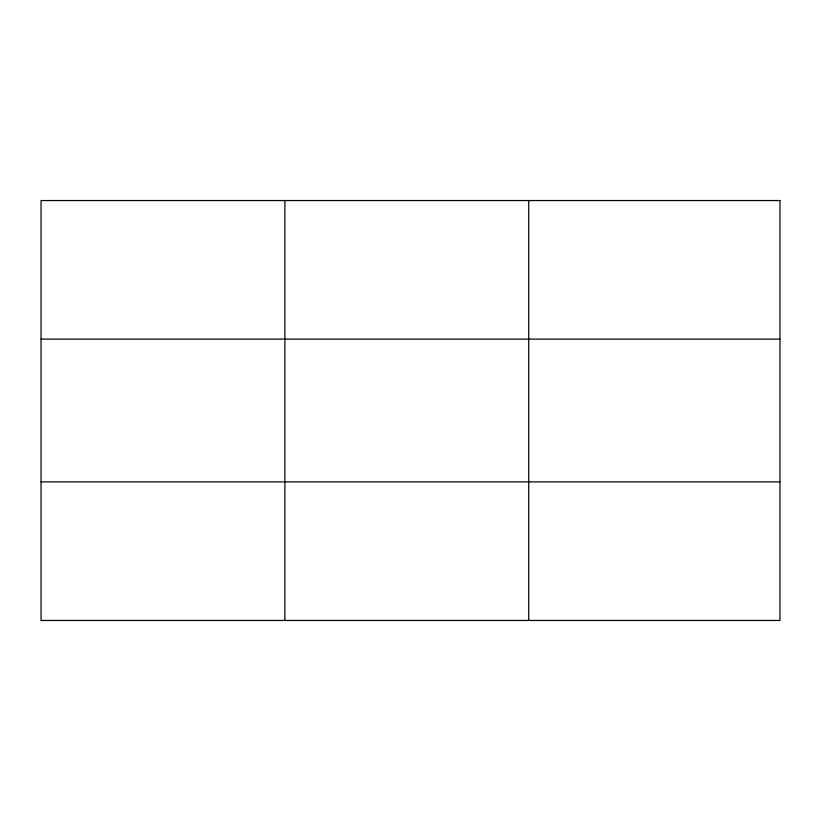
<?xml version="1.0" encoding="UTF-8"?>
<svg xmlns="http://www.w3.org/2000/svg" width="821" height="821" viewBox="0 0 821 821"><rect width="100%" height="100%" fill="white"/><g stroke="black" fill="none" stroke-linecap="round" stroke-linejoin="round"><path stroke-width="1.23" d="M284.887 200.54L284.887 620.46M528.724 200.54L528.724 620.46M41.05 339.114L779.95 339.114M41.05 481.886L779.95 481.886M779.95 200.54L779.95 620.46L41.05 620.46L41.05 200.54L779.95 200.54"/></g></svg>
